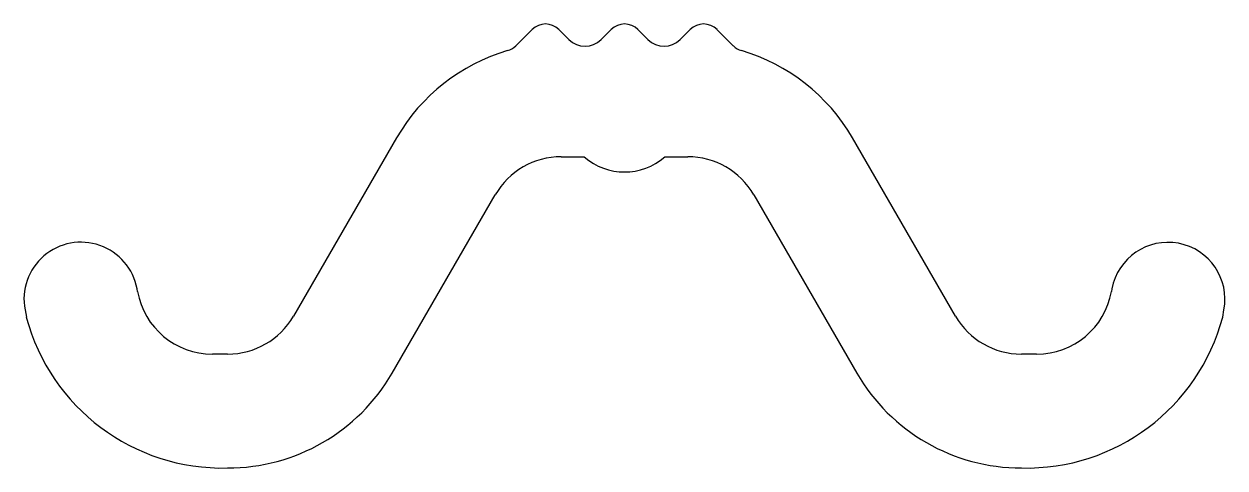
# Model space of a CAD drawing. Extents: x 2767 to 2782.8, y 1832 to 1837.9.
import ezdxf

# ---------------------------------------------------------------- set-up
doc = ezdxf.new("R2010")
doc.units = 0
doc.layers.get('0').update_dxf_attribs({"linetype": 'CONTINUOUS'})

msp = doc.modelspace()

# ---------------------------------------------------------------- linework, layer by layer
for p, q in [((2773.492, 1837.565), (2773.707, 1837.78)), ((2774.06, 1837.78), (2774.191, 1837.649)), ((2774.616, 1837.649), (2774.747, 1837.78)), ((2775.1, 1837.78), (2775.231, 1837.649)), ((2775.656, 1837.649), (2775.787, 1837.78)), ((2776.14, 1837.78), (2776.355, 1837.565)), ((2771.925, 1836.353), (2770.568, 1834.003)), ((2779.279, 1834.003), (2777.922, 1836.353)), ((2774.09, 1836.103), (2774.394, 1836.103)), ((2775.453, 1836.103), (2775.757, 1836.103)), ((2771.867, 1833.253), (2773.224, 1835.603)), ((2776.623, 1835.603), (2777.98, 1833.253)), ((2768.517, 1834.33), (2768.511, 1834.365)), ((2781.336, 1834.365), (2781.33, 1834.33)), ((2767.037, 1834.088), (2767.054, 1833.989)), ((2782.793, 1833.989), (2782.81, 1834.088)), ((2769.702, 1833.503), (2769.502, 1833.503)), ((2780.345, 1833.503), (2780.145, 1833.503))]:
    msp.add_line(p, q)
for centre, radius, start, end in [((2773.884, 1837.603), 0.25, 45, 135), ((2774.924, 1837.603), 0.25, 45, 135), ((2775.964, 1837.603), 0.25, 45, 135), ((2773.315, 1837.742), 0.25, 286.3624, 315), ((2774.404, 1837.861), 0.3, 225, 315), ((2775.444, 1837.861), 0.3, 225, 315), ((2776.532, 1837.742), 0.25, 225, 253.6376), ((2774.09, 1835.103), 2.5, 106.3624, 150), ((2775.757, 1835.103), 2.5, 30, 73.6376), ((2774.09, 1835.103), 1, 90, 150), ((2774.924, 1836.703), 0.8, 228.5904, 311.4096), ((2775.757, 1835.103), 1, 30, 90), ((2767.773, 1834.228), 0.75, 10.4956, 190.808), ((2782.073, 1834.226), 0.75, 349.3482, 169.3482), ((2769.502, 1834.503), 1, 190, 270), ((2780.345, 1834.503), 1, 270, 350), ((2769.637, 1834.675), 2.673, 194.8637, 271.3885), ((2769.702, 1834.503), 1, 270, 330), ((2780.145, 1834.503), 1, 210, 270), ((2780.21, 1834.675), 2.673, 268.6115, 345.1363), ((2769.702, 1834.503), 2.5, 270, 330), ((2780.145, 1834.503), 2.5, 210, 270)]:
    msp.add_arc(centre, radius, start, end)

doc.saveas('drawing.dxf')
